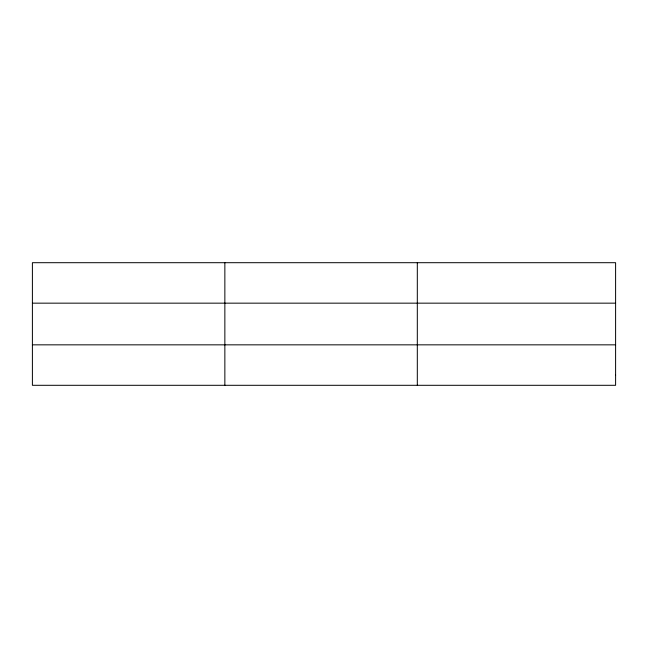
<?xml version="1.0" encoding="UTF-8"?>
<svg xmlns="http://www.w3.org/2000/svg" width="648" height="648" viewBox="0 0 648 648"><rect width="100%" height="100%" fill="white"/><g stroke="black" fill="none" stroke-linecap="round" stroke-linejoin="round"><path stroke-width="0.97" d="M224.856 385.301L224.856 262.699M417.312 385.301L417.312 262.699M32.4 303.159L615.6 303.159M32.4 344.841L615.6 344.841M615.6 375.184L615.6 385.301L32.4 385.301L32.4 262.699L615.6 262.699L615.6 375.184"/></g></svg>
